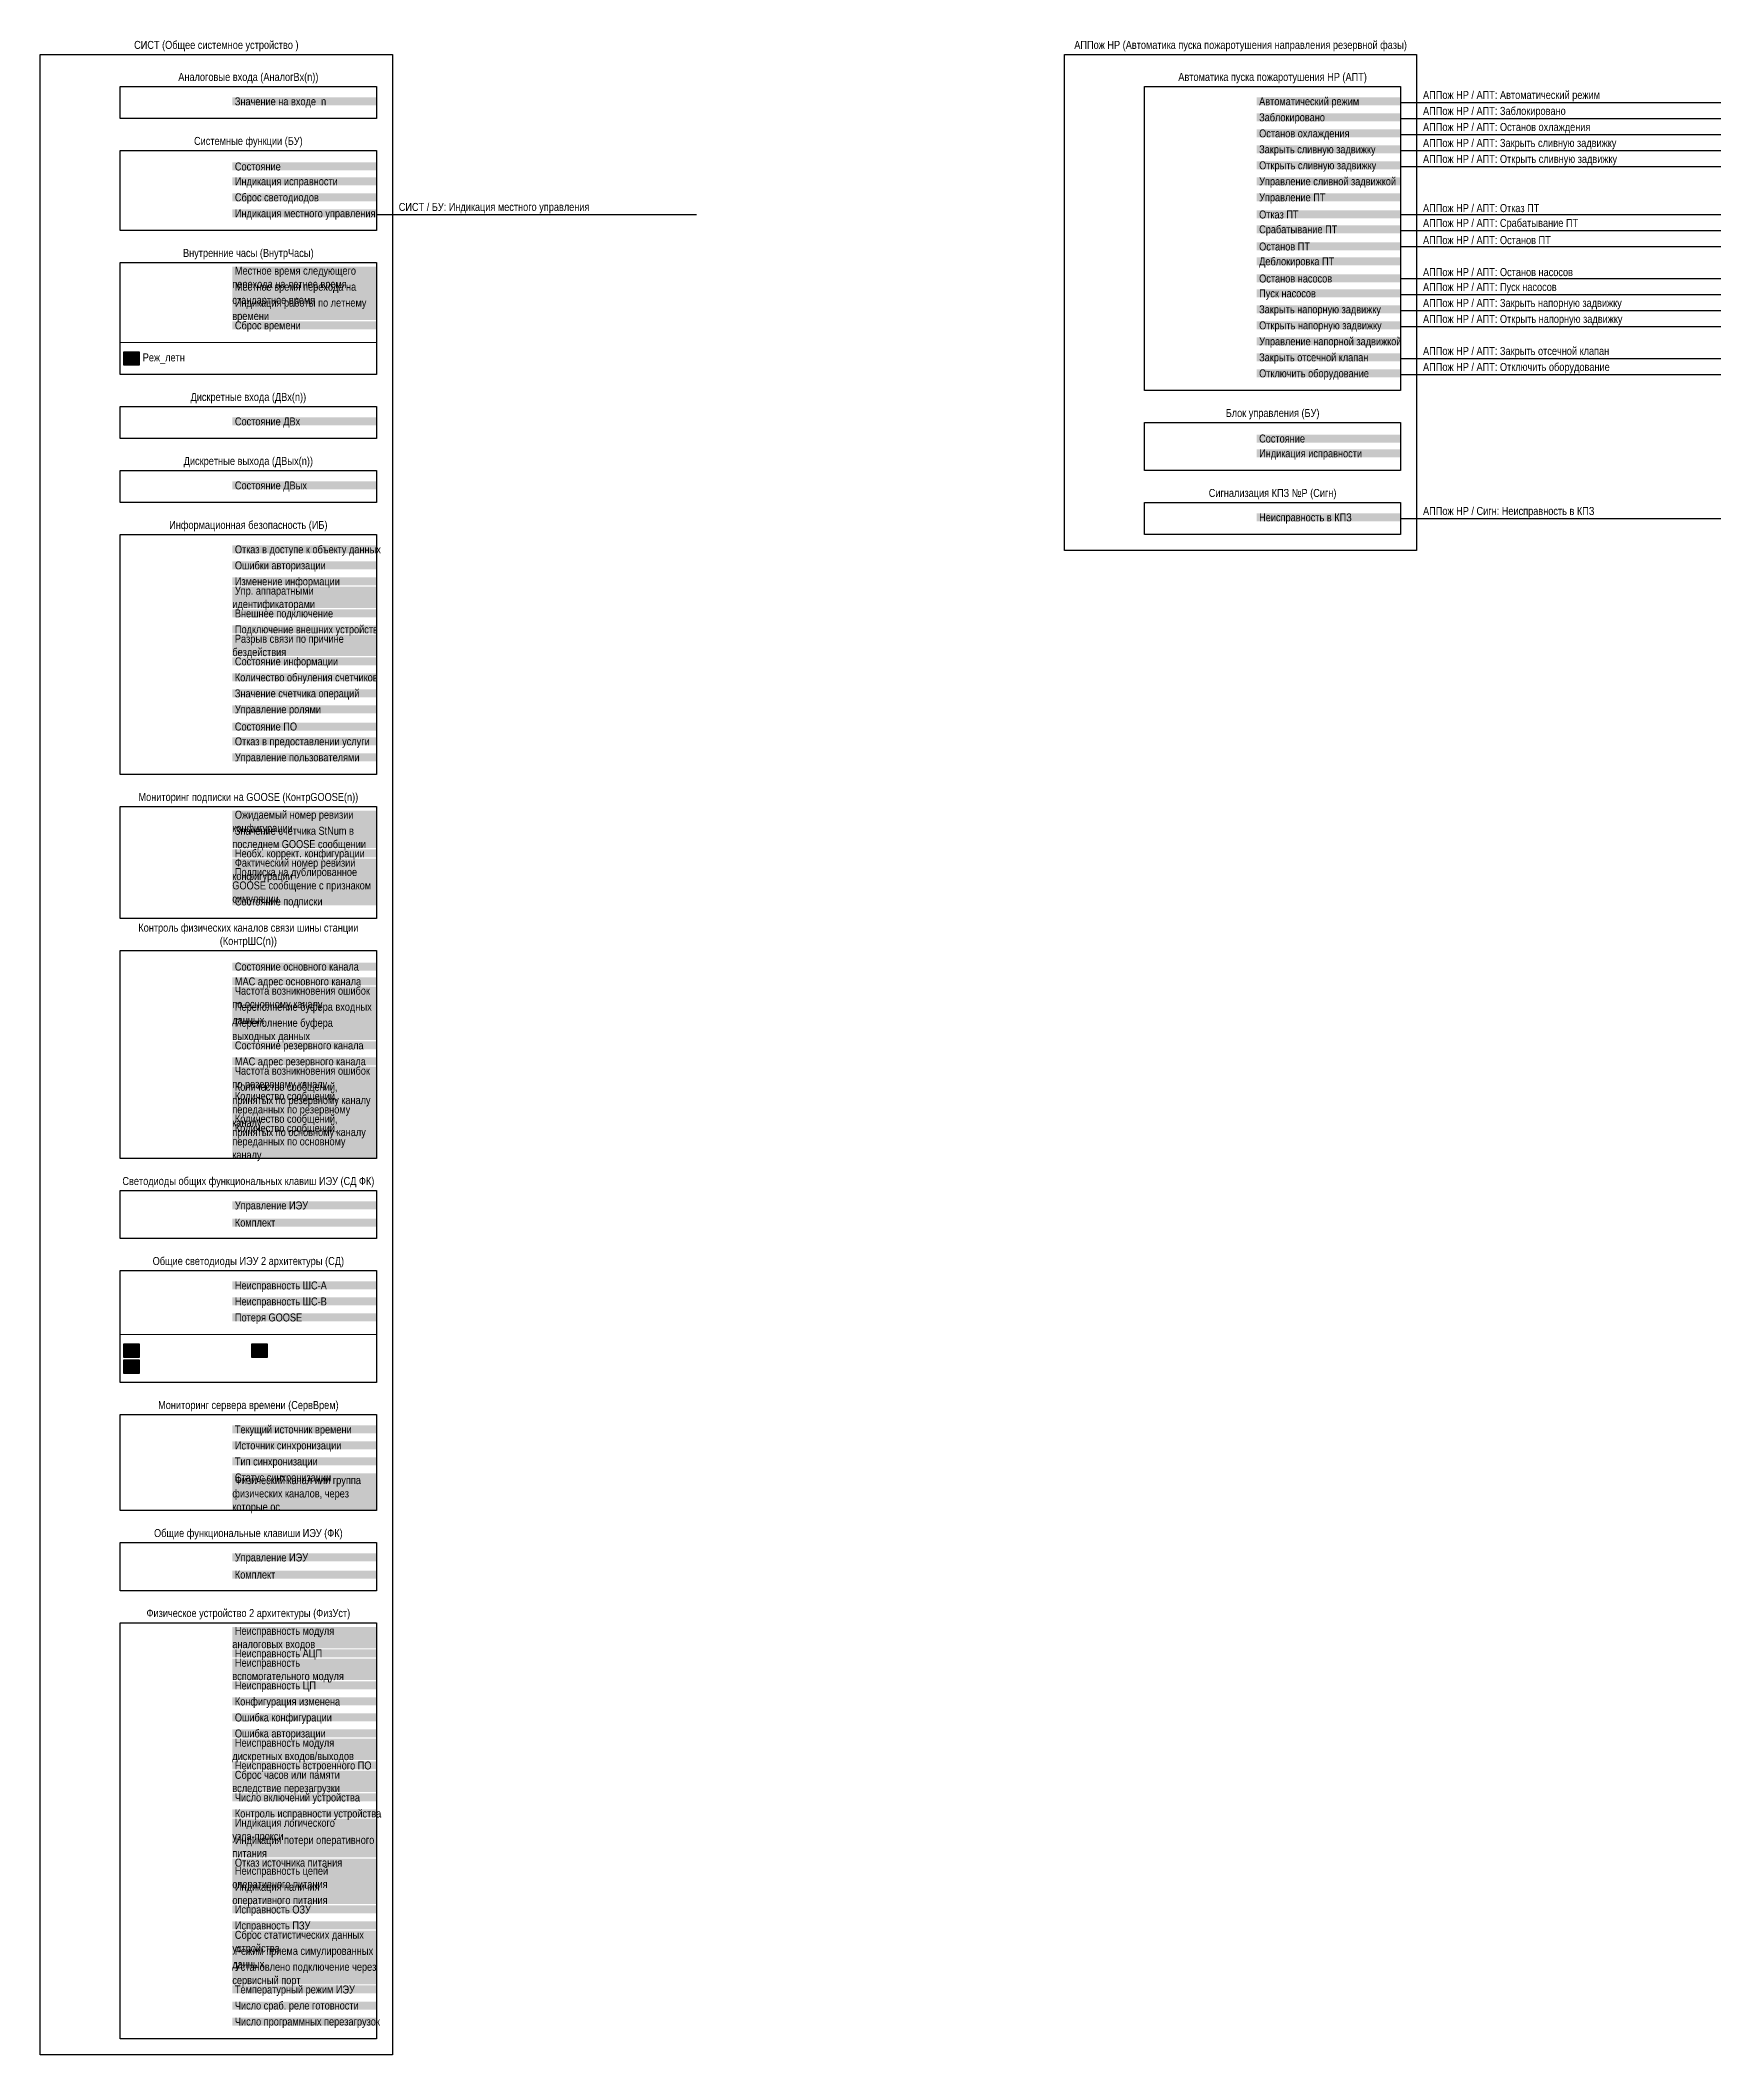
# Model space of a CAD drawing. Header units: millimetres. Extents: x -700 to 3725, y -920 to 4.
# Drawn here: x 3200 to 3725, y -625 to 4 of the extents above; entities that cross this region are included whole.
import ezdxf

# ---------------------------------------------------------------- set-up
doc = ezdxf.new("R2010")
doc.units = ezdxf.units.MM
for name, color, linetype, lineweight in [('Линии связи', 75, 'Continuous', 30), ('Основная', 7, 'Continuous', 30), ('Сигналы внутр.', 13, 'Continuous', 30), ('Тонкая', 7, 'Continuous', 13)]:
    doc.layers.add(name, color=color, linetype=linetype, lineweight=lineweight)
doc.styles.add('Narrow', font='ARIALN.TTF')

# ---------------------------------------------------------------- blocks, each defined once
blk = doc.blocks.new('SW.2')
at = {"true_color": 0xadddf7}
h = blk.add_hatch(color=141, dxfattribs=at)
h.dxf.hatch_style = 1
h.paths.add_polyline_path([(5, 2), (0, 2), (0, -2), (5, -2)])
blk.add_lwpolyline([(5, 2), (0, 2), (0, -2), (5, -2)], close=True)
for points in [[(1, 0), (2, 0)], [(2, 0), (3, 1)], [(3, 0), (4, 0)]]:
    blk.add_lwpolyline(points)

msp = doc.modelspace()

# ---------------------------------------------------------------- linework, layer by layer
at = {"layer": 'Линии связи'}
for p, q in [((3625, -15), (3725, -15)), ((3625, -20), (3725, -20)), ((3625, -25), (3725, -25)), ((3625, -30), (3725, -30)), ((3625, -35), (3725, -35)), ((3305, -50), (3405, -50)), ((3625, -50), (3725, -50)), ((3625, -55), (3725, -55)), ((3625, -60), (3725, -60)), ((3625, -70), (3725, -70)), ((3625, -75), (3725, -75)), ((3625, -80), (3725, -80)), ((3625, -85), (3725, -85)), ((3625, -95), (3725, -95)), ((3625, -100), (3725, -100)), ((3625, -145), (3725, -145))]:
    msp.add_line(p, q, dxfattribs=at)
at = {"layer": 'Основная'}
for points in [[(3200, 0), (3310, 0), (3310, -625), (3200, -625), (3200, 0)], [(3520, 0), (3630, 0), (3630, -155), (3520, -155), (3520, 0)], [(3225, -10), (3305, -10), (3305, -20), (3225, -20), (3225, -10)], [(3545, -10), (3625, -10), (3625, -105), (3545, -105), (3545, -10)], [(3225, -30), (3305, -30), (3305, -55), (3225, -55), (3225, -30)], [(3225, -65), (3305, -65), (3305, -100), (3225, -100), (3225, -65)], [(3225, -110), (3305, -110), (3305, -120), (3225, -120), (3225, -110)], [(3545, -115), (3625, -115), (3625, -130), (3545, -130), (3545, -115)], [(3225, -130), (3305, -130), (3305, -140), (3225, -140), (3225, -130)], [(3545, -140), (3625, -140), (3625, -150), (3545, -150), (3545, -140)], [(3225, -150), (3305, -150), (3305, -225), (3225, -225), (3225, -150)], [(3225, -235), (3305, -235), (3305, -270), (3225, -270), (3225, -235)], [(3225, -280), (3305, -280), (3305, -345), (3225, -345), (3225, -280)], [(3225, -355), (3305, -355), (3305, -370), (3225, -370), (3225, -355)], [(3225, -380), (3305, -380), (3305, -415), (3225, -415), (3225, -380)], [(3225, -425), (3305, -425), (3305, -455), (3225, -455), (3225, -425)], [(3225, -465), (3305, -465), (3305, -480), (3225, -480), (3225, -465)], [(3225, -490), (3305, -490), (3305, -620), (3225, -620), (3225, -490)]]:
    msp.add_lwpolyline(points, close=True, dxfattribs=at)
at = {"layer": 'Тонкая'}
for p, q in [((3225, -90), (3305, -90)), ((3225, -400), (3305, -400))]:
    msp.add_line(p, q, dxfattribs=at)

# ---------------------------------------------------------------- block references
for p in [(3226, -95), (3226, -405), (3226, -410), (3266, -405)]:
    msp.add_blockref('SW.2', p)

# ---------------------------------------------------------------- texts
at = {"layer": 'Основная', "char_height": 2.5, "attachment_point": 8, "style": 'Narrow'}
for s, insert, width in [('СИСТ (Общее системное устройство )', (3255, 1), 110), ('АППож НР (Автоматика пуска пожаротушения направления резервной фазы)', (3575, 1), 110), ('Аналоговые входа (АналогВх(n))', (3265, -9), 80), ('Автоматика пуска пожаротушения НР (АПТ)', (3585, -9), 80), ('Системные функции (БУ)', (3265, -29), 80), ('Внутренние часы (ВнутрЧасы)', (3265, -64), 80), ('Дискретные входа (ДВх(n))', (3265, -109), 80), ('Блок управления (БУ)', (3585, -114), 80), ('Дискретные выхода (ДВых(n))', (3265, -129), 80), ('Сигнализация КПЗ №Р (Сигн)', (3585, -139), 80), ('Информационная безопасность (ИБ)', (3265, -149), 80), ('Мониторинг подписки на GOOSE (КонтрGOOSE(n))', (3265, -234), 80), ('Контроль физических каналов связи шины станции (КонтрШС(n))', (3265, -279), 80), ('Светодиоды общих функциональных клавиш ИЭУ (СД ФК)', (3265, -354), 80), ('Общие светодиоды ИЭУ 2 архитектуры (СД)', (3265, -379), 80), ('Мониторинг сервера времени (СервВрем)', (3265, -424), 80), ('Общие функциональные клавиши ИЭУ (ФК)', (3265, -464), 80), ('Физическое устройство 2 архитектуры (ФизУст)', (3265, -489), 80)]:
    msp.add_mtext(s, dxfattribs=dict(at, insert=insert, width=width))
at = {"layer": 'Основная', "char_height": 2.5, "width": 45, "attachment_point": 4, "style": 'Narrow', "bg_fill": 1, "box_fill_scale": 1, "bg_fill_color": 9}
for s, insert in [(' Значение на входе  n', (3260, -15)), (' Автоматический режим', (3580, -15)), (' Заблокировано', (3580, -20)), (' Останов охлаждения', (3580, -25)), (' Закрыть сливную задвижку', (3580, -30)), (' Состояние', (3260, -35)), (' Открыть сливную задвижку', (3580, -35)), (' Индикация исправности', (3260, -40)), (' Сброс светодиодов', (3260, -45)), (' Управление сливной задвижкой', (3580, -40)), (' Управление ПТ', (3580, -45)), (' Индикация местного управления', (3260, -50)), (' Отказ ПТ', (3580, -50)), (' Срабатывание ПТ', (3580, -55)), (' Останов ПТ', (3580, -60)), (' Местное время следующего перехода на летнее время', (3260, -70)), (' Деблокировка ПТ', (3580, -65)), (' Останов насосов', (3580, -70)), (' Местное время перехода на стандартное время', (3260, -75)), (' Пуск насосов', (3580, -75)), (' Индикация работы по летнему времени', (3260, -80)), (' Закрыть напорную задвижку', (3580, -80)), (' Сброс времени', (3260, -85)), (' Открыть напорную задвижку', (3580, -85)), (' Управление напорной задвижкой', (3580, -90)), (' Закрыть отсечной клапан', (3580, -95)), (' Отключить оборудование', (3580, -100)), (' Состояние ДВх', (3260, -115)), (' Состояние', (3580, -120)), (' Индикация исправности', (3580, -125)), (' Состояние ДВых', (3260, -135)), (' Неисправность в КПЗ', (3580, -145)), (' Отказ в доступе к объекту данных', (3260, -155)), (' Ошибки авторизации', (3260, -160)), (' Изменение информации', (3260, -165)), (' Упр. аппаратными идентификаторами', (3260, -170)), (' Внешнее подключение', (3260, -175)), (' Подключение внешних устройств', (3260, -180)), (' Разрыв связи по причине бездействия', (3260, -185)), (' Состояние информации', (3260, -190)), (' Количество обнуления счетчиков', (3260, -195)), (' Значение счетчика операций', (3260, -200)), (' Управление ролями', (3260, -205)), (' Состояние ПО', (3260, -210)), (' Отказ в предоставлении услуги', (3260, -215)), (' Управление пользователями', (3260, -220)), (' Ожидаемый номер ревизии конфигурации', (3260, -240)), (' Значение счетчика StNum в последнем GOOSE сообщении', (3260, -245)), (' Необх. коррект. конфигурации', (3260, -250)), (' Фактический номер ревизии конфигурации', (3260, -255)), (' Подписка на дублированное GOOSE сообщение с признаком симуляции', (3260, -260)), (' Состояние подписки', (3260, -265)), (' Состояние основного канала', (3260, -285)), (' MAC адрес основного канала', (3260, -290)), (' Частота возникновения ошибок по основному каналу', (3260, -295)), (' Переполнение буфера входных данных', (3260, -300)), (' Переполнение буфера выходных данных', (3260, -305)), (' Состояние резервного канала', (3260, -310)), (' MAC адрес резервного канала', (3260, -315)), (' Частота возникновения ошибок по резервному каналу', (3260, -320)), (' Количество сообщений, принятых по резервному каналу', (3260, -325)), (' Количество сообщений, переданных по резервному каналу', (3260, -330)), (' Количество сообщений, принятых по основному каналу', (3260, -335)), (' Количество сообщений, переданных по основному каналу', (3260, -340)), (' Управление ИЭУ', (3260, -360)), (' Комплект', (3260, -365)), (' Неисправность ШС-А', (3260, -385)), (' Неисправность ШС-В', (3260, -390)), (' Потеря GOOSE', (3260, -395)), (' Текущий источник времени', (3260, -430)), (' Источник синхронизации', (3260, -435)), (' Тип синхронизации', (3260, -440)), (' Статус синхронизации', (3260, -445)), (' Физический канал или группа физических каналов, через которые ос', (3260, -450)), (' Управление ИЭУ', (3260, -470)), (' Комплект', (3260, -475)), (' Неисправность модуля аналоговых входов ', (3260, -495)), (' Неисправность АЦП', (3260, -500)), (' Неисправность вспомогательного модуля ', (3260, -505)), (' Неисправность ЦП', (3260, -510)), (' Конфигурация изменена', (3260, -515)), (' Ошибка конфигурации', (3260, -520)), (' Ошибка авторизации', (3260, -525)), (' Неисправность модуля дискретных входов/выходов ', (3260, -530)), (' Неисправность встроенного ПО', (3260, -535)), (' Сброс часов или памяти вследствие перезагрузки', (3260, -540)), (' Число включений устройства', (3260, -545)), (' Контроль исправности устройства', (3260, -550)), (' Индикация логического узла-прокси', (3260, -555)), (' Индикация потери оперативного питания', (3260, -560)), (' Отказ источника питания', (3260, -565)), (' Неисправность цепей оперативного питания', (3260, -570)), (' Индикация наличия оперативного питания', (3260, -575)), (' Исправность ОЗУ', (3260, -580)), (' Исправность ПЗУ', (3260, -585)), (' Сброс статистических данных устройства', (3260, -590)), (' Режим приема симулированных данных', (3260, -595)), (' Установлено подключение через сервисный порт', (3260, -600)), (' Температурный режим ИЭУ', (3260, -605)), (' Число сраб. реле готовности', (3260, -610)), (' Число программных перезагрузок', (3260, -615))]:
    msp.add_mtext(s, dxfattribs=dict(at, insert=insert))
at = {"layer": 'Основная', "insert": (3232, -95), "char_height": 2.5, "attachment_point": 4, "style": 'Narrow'}
msp.add_mtext('Реж_летн', dxfattribs=at)
at = {"layer": 'Сигналы внутр.', "char_height": 2.5, "width": 100, "attachment_point": 4, "style": 'Narrow'}
for s, insert in [('АППож НР / АПТ: Автоматический режим', (3632, -13)), ('АППож НР / АПТ: Заблокировано', (3632, -18)), ('АППож НР / АПТ: Останов охлаждения', (3632, -23)), ('АППож НР / АПТ: Закрыть сливную задвижку', (3632, -28)), ('АППож НР / АПТ: Открыть сливную задвижку', (3632, -33)), ('СИСТ / БУ: Индикация местного управления', (3312, -48)), ('АППож НР / АПТ: Отказ ПТ', (3632, -48)), ('АППож НР / АПТ: Срабатывание ПТ', (3632, -53)), ('АППож НР / АПТ: Останов ПТ', (3632, -58)), ('АППож НР / АПТ: Останов насосов', (3632, -68)), ('АППож НР / АПТ: Пуск насосов', (3632, -73)), ('АППож НР / АПТ: Закрыть напорную задвижку', (3632, -78)), ('АППож НР / АПТ: Открыть напорную задвижку', (3632, -83)), ('АППож НР / АПТ: Закрыть отсечной клапан', (3632, -93)), ('АППож НР / АПТ: Отключить оборудование', (3632, -98)), ('АППож НР / Сигн: Неисправность в КПЗ', (3632, -143))]:
    msp.add_mtext(s, dxfattribs=dict(at, insert=insert))

doc.saveas('drawing.dxf')
